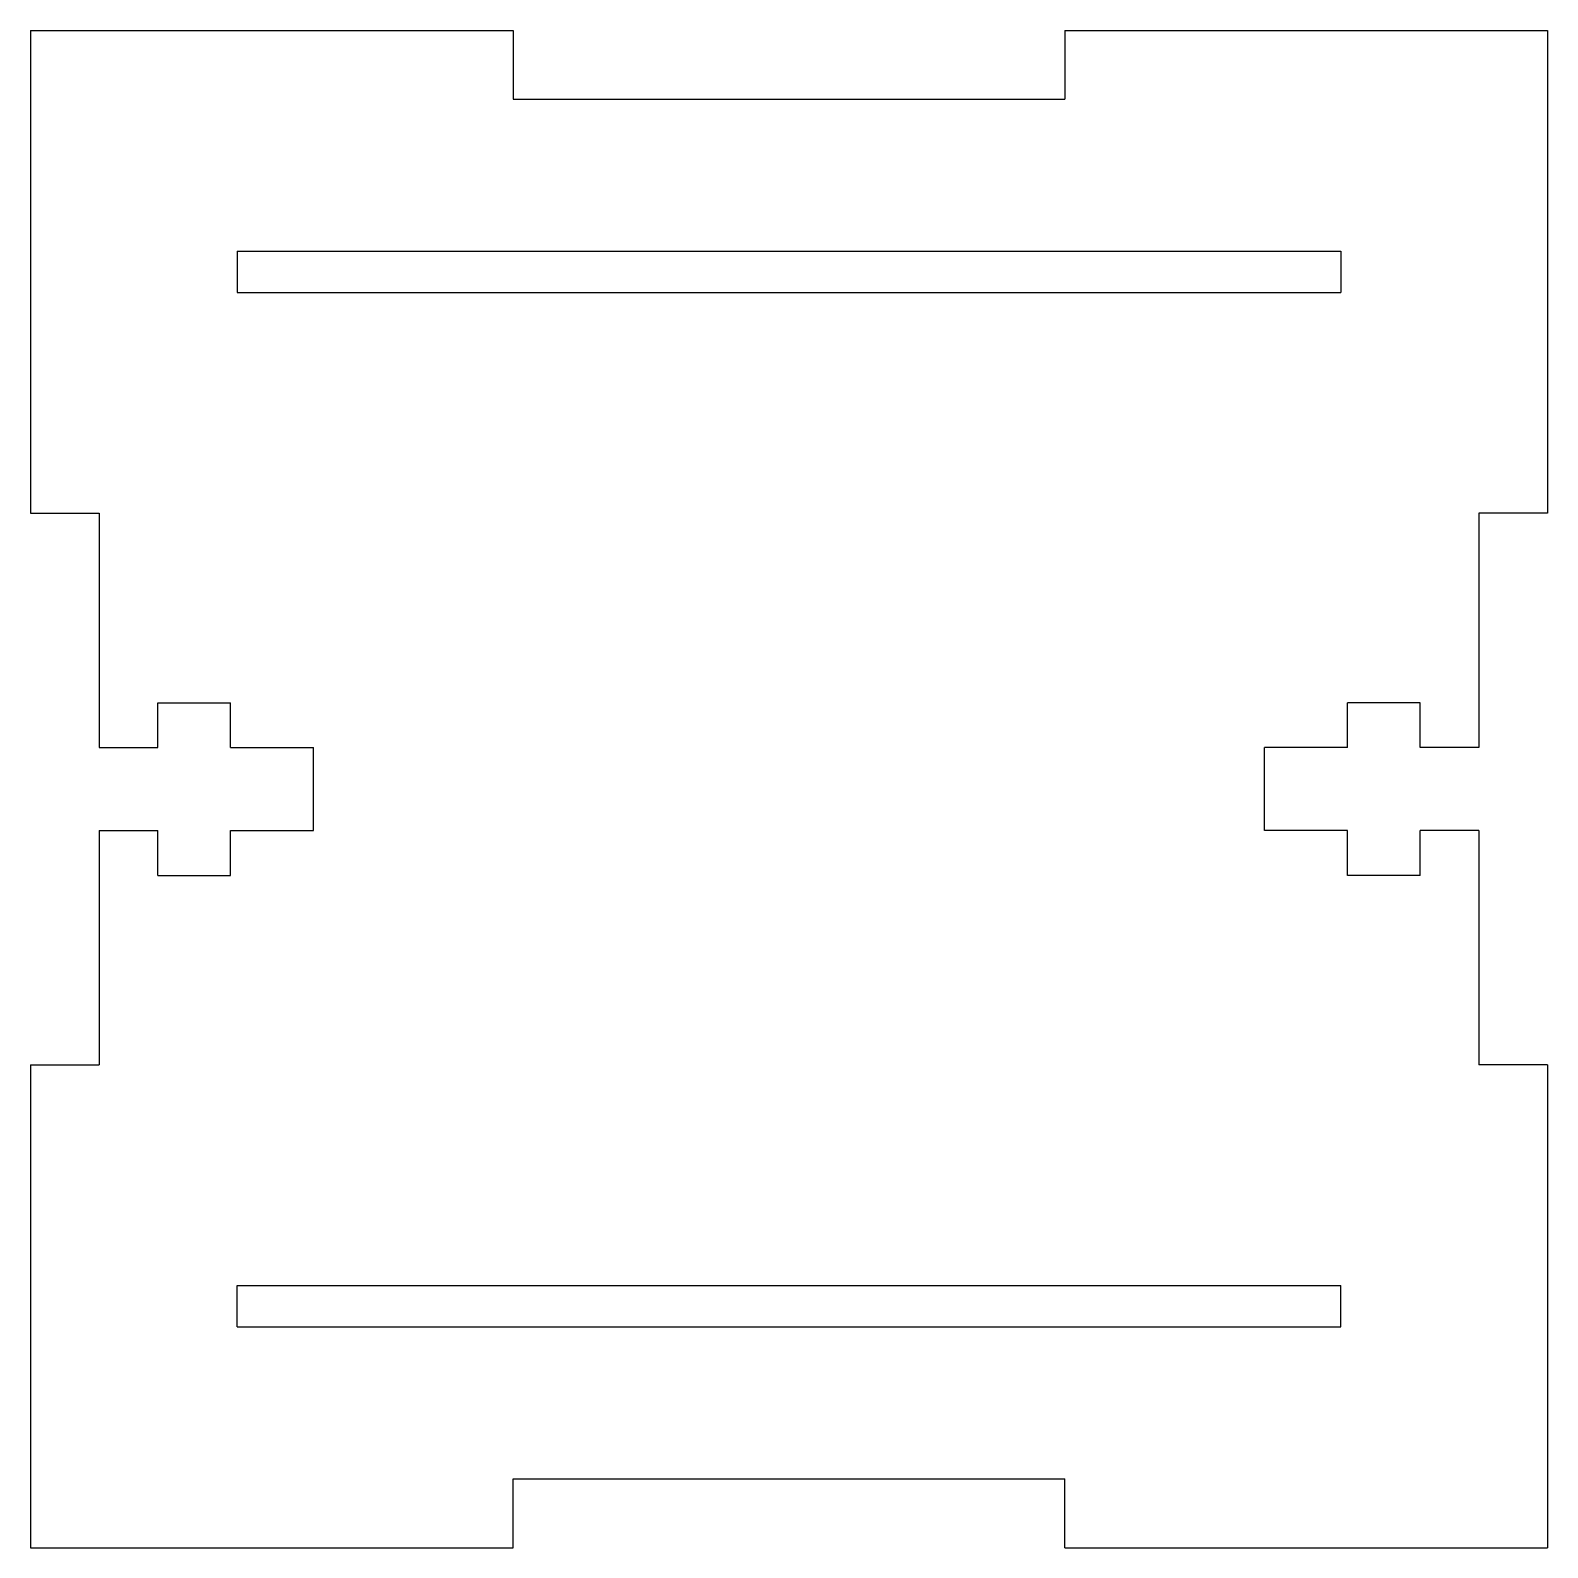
# Model space of a CAD drawing. Extents: x 8.55 to 11.3, y -8.77 to -6.02.
import ezdxf

# ---------------------------------------------------------------- set-up
doc = ezdxf.new("R2010")
doc.units = 0
doc.layers.add('VISIBLE', color=7, linetype='CONTINUOUS')

msp = doc.modelspace()

# ---------------------------------------------------------------- linework, layer by layer
at = {"layer": 'VISIBLE'}
for p, q in [((8.5489, -6.017, 0.125), (9.4239, -6.017, 0.125)), ((8.5489, -6.017, 0.125), (8.5489, -6.892, 0.125)), ((9.4239, -6.017, 0.125), (9.4239, -6.142, 0.125)), ((10.4239, -6.017, 0.125), (11.2989, -6.017, 0.125)), ((10.4239, -6.017, 0.125), (10.4239, -6.142, 0.125)), ((11.2989, -6.017, 0.125), (11.2989, -6.892, 0.125)), ((9.4239, -6.142, 0.125), (10.4239, -6.142, 0.125)), ((8.9239, -6.417, 0.125), (10.9239, -6.417, 0.125)), ((8.9239, -6.417, 0.125), (8.9239, -6.492, 0.125)), ((10.9239, -6.417, 0.125), (10.9239, -6.492, 0.125)), ((8.9239, -6.492, 0.125), (10.9239, -6.492, 0.125)), ((8.5489, -6.892, 0.125), (8.6739, -6.892, 0.125)), ((8.6739, -6.892, 0.125), (8.6739, -7.317, 0.125)), ((11.1739, -6.892, 0.125), (11.1739, -7.317, 0.125)), ((11.2989, -6.892, 0.125), (11.1739, -6.892, 0.125)), ((8.7799, -7.317, 0.125), (8.7799, -7.2355, 0.125)), ((8.7799, -7.2355, 0.125), (8.9119, -7.2355, 0.125)), ((8.9119, -7.317, 0.125), (8.9119, -7.2355, 0.125)), ((10.9359, -7.317, 0.125), (10.9359, -7.2355, 0.125)), ((11.0679, -7.2355, 0.125), (10.9359, -7.2355, 0.125)), ((11.0679, -7.317, 0.125), (11.0679, -7.2355, 0.125)), ((8.6739, -7.317, 0.125), (8.7799, -7.317, 0.125)), ((8.9119, -7.317, 0.125), (9.0619, -7.317, 0.125)), ((9.0619, -7.467, 0.125), (9.0619, -7.317, 0.125)), ((10.7859, -7.467, 0.125), (10.7859, -7.317, 0.125)), ((10.9359, -7.317, 0.125), (10.7859, -7.317, 0.125)), ((11.1739, -7.317, 0.125), (11.0679, -7.317, 0.125)), ((8.6739, -7.467, 0.125), (8.7799, -7.467, 0.125)), ((8.6739, -7.467, 0.125), (8.6739, -7.892, 0.125)), ((8.7799, -7.5485, 0.125), (8.7799, -7.467, 0.125)), ((8.9119, -7.467, 0.125), (9.0619, -7.467, 0.125)), ((8.9119, -7.5485, 0.125), (8.9119, -7.467, 0.125)), ((10.9359, -7.467, 0.125), (10.7859, -7.467, 0.125)), ((10.9359, -7.5485, 0.125), (10.9359, -7.467, 0.125)), ((11.1739, -7.467, 0.125), (11.0679, -7.467, 0.125)), ((11.0679, -7.5485, 0.125), (11.0679, -7.467, 0.125)), ((11.1739, -7.467, 0.125), (11.1739, -7.892, 0.125)), ((8.7799, -7.5485, 0.125), (8.9119, -7.5485, 0.125)), ((11.0679, -7.5485, 0.125), (10.9359, -7.5485, 0.125)), ((8.5489, -7.892, 0.125), (8.6739, -7.892, 0.125)), ((8.5489, -7.892, 0.125), (8.5489, -8.767, 0.125)), ((11.2989, -7.892, 0.125), (11.1739, -7.892, 0.125)), ((11.2989, -7.892, 0.125), (11.2989, -8.767, 0.125)), ((8.9239, -8.367, 0.125), (8.9239, -8.292, 0.125)), ((8.9239, -8.292, 0.125), (10.9239, -8.292, 0.125)), ((10.9239, -8.367, 0.125), (10.9239, -8.292, 0.125)), ((8.9239, -8.367, 0.125), (10.9239, -8.367, 0.125)), ((9.4239, -8.767, 0.125), (9.4239, -8.642, 0.125)), ((9.4239, -8.642, 0.125), (10.4239, -8.642, 0.125)), ((10.4239, -8.767, 0.125), (10.4239, -8.642, 0.125)), ((8.5489, -8.767, 0.125), (9.4239, -8.767, 0.125)), ((10.4239, -8.767, 0.125), (11.2989, -8.767, 0.125))]:
    msp.add_line(p, q, dxfattribs=at)

doc.saveas('drawing.dxf')
